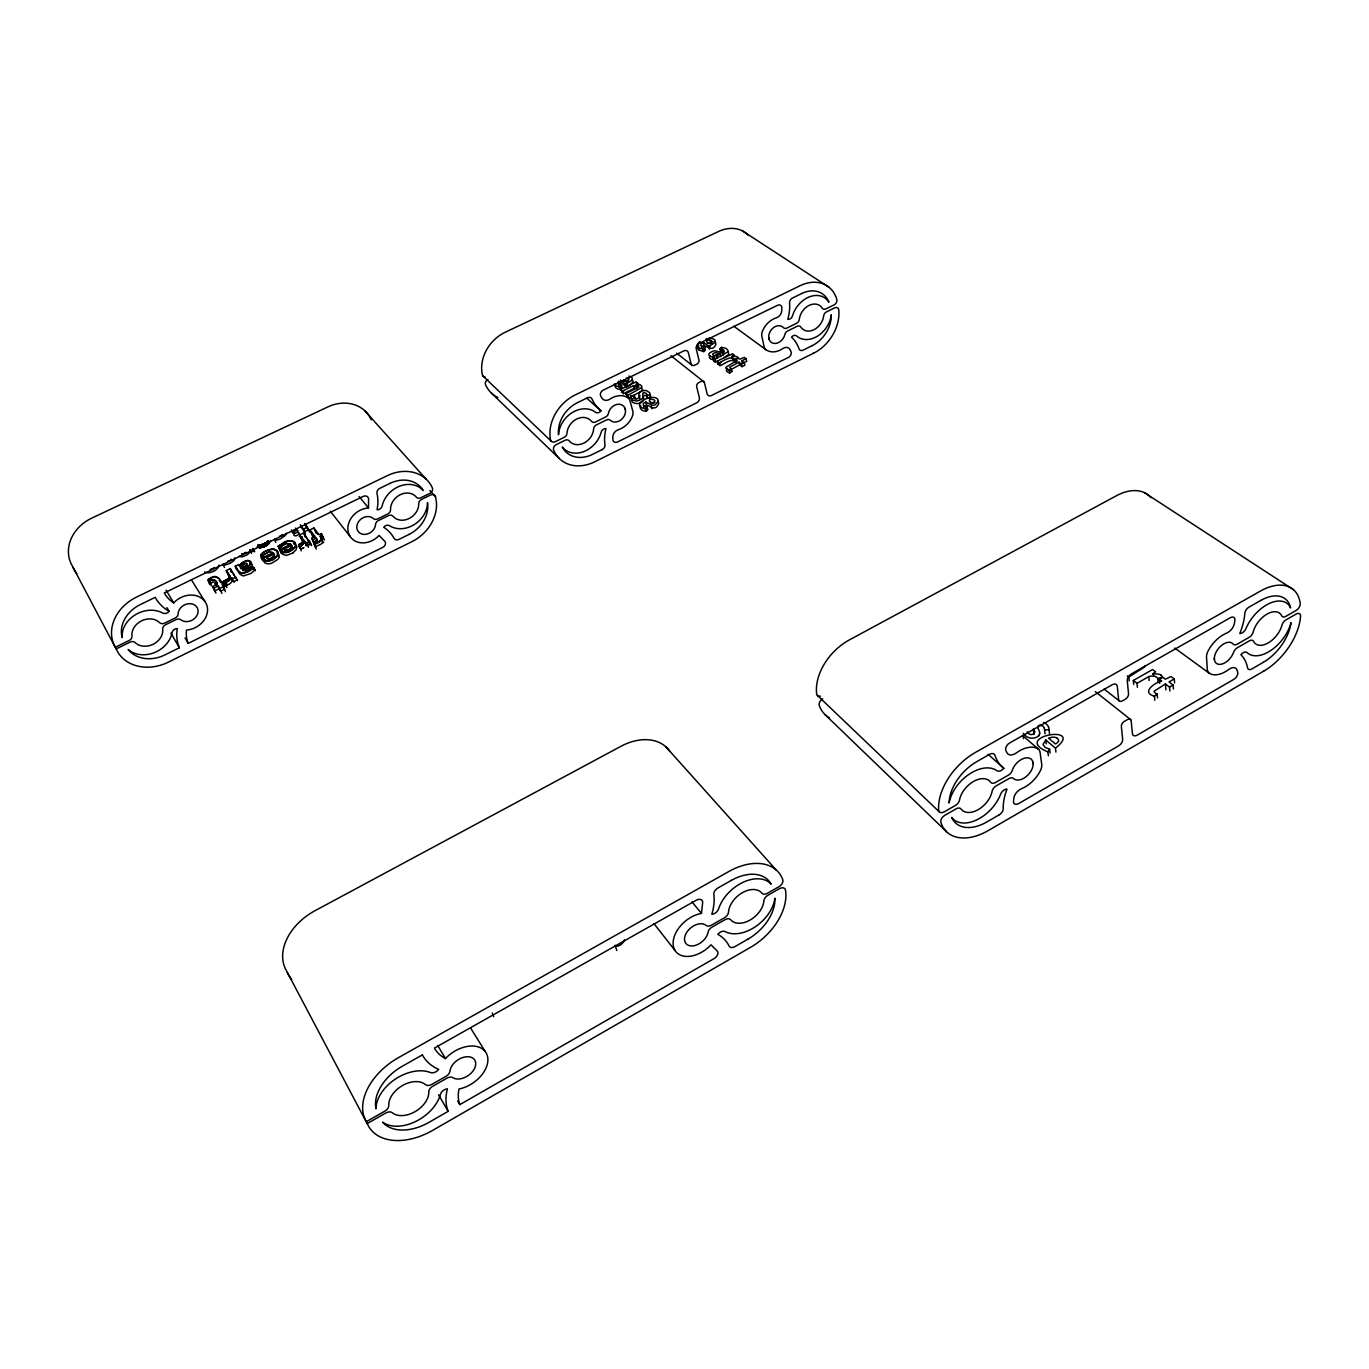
<?xml version="1.0" encoding="UTF-8"?>
<svg xmlns="http://www.w3.org/2000/svg" width="1369" height="1369" viewBox="0 0 1369 1369"><rect width="100%" height="100%" fill="white"/><g stroke="black" fill="none" stroke-linecap="round" stroke-linejoin="round"><path stroke-width="1.5" d="M1033.698 734.451L1034.742 731.782M317.3 539.968L316.256 538.205L312.936 539.831L311.773 538.274L315.092 536.648L309.976 529.871L313.912 527.955L319.045 534.714L321.321 533.602L324.436 540.002M218.903 564.952L218.903 565.089A8.881 4.689 -23.1 0 1 213.427 571.455M368.518 508.002L368.569 498.692A4.381 3.662 -38.1 0 0 363.161 496.417L164.28 592.948A39.393 32.873 -28.7 0 0 173.709 602.925A20.244 16.668 -28 0 1 206.223 603.678A20.244 16.668 -28 0 1 186.509 630.065A36.381 29.69 -29.4 0 0 188.237 643.379L382.772 547.378A4.295 3.525 -37.7 0 0 385.014 541.576L379.059 535.399A19.491 16.137 -37.5 0 1 348.804 533.91A19.491 16.137 -37.5 0 1 368.535 508.002L359.089 496.502M311.704 545.683L303.661 532.935L299.708 534.868L303.49 539.968L302.583 542.244A6.143 3.286 -21.7 0 1 302.173 542.689A4.655 2.498 -21.7 0 1 301.71 543.065L298.887 544.383L301.283 550.817M270.6 540.413C269.471 544.999 262.146 549.106 257.098 546.95M303.49 539.968C303.524 544.451 295.037 543.544 300.701 548.764M237.504 580.61L230.283 568.631L226.244 570.599L229.735 575.904L228.726 578.266A6.246 3.337 -23.1 0 1 228.281 578.711A4.74 2.533 -23.1 0 1 227.819 579.104L224.927 580.439L226.86 585.846M229.735 575.904C229.975 580.114 221.932 579.446 226.398 583.707M634.891 398.961L634.343 395.436L631.058 395.812L630.955 397.814A10.182 5.373 -15.2 0 0 632.033 399.594A11.26 5.938 -15.2 0 0 632.889 400.176L636.448 400.946A5.065 2.67 -15.3 0 0 639.152 400.415L642.129 398.584A4.791 2.533 -15.3 0 0 642.626 397.746A7.564 4.004 -15.3 0 0 642.763 396.907L642.917 393.091A2.002 1.061 -15.1 0 1 643.498 392.8A1.78 0.941 -15.1 0 1 644.269 392.629L646.322 393.382A5.117 2.704 -15.2 0 1 646.681 394.135L647.332 398.071L650.48 397.746A8.522 4.535 -15.1 0 1 651.661 397.421A8.59 4.569 -15.1 0 1 652.859 397.404A8.334 4.432 -15.1 0 1 654.964 397.66L655.58 397.831A7.632 4.056 -15.1 0 1 656.812 398.447A9.463 5.031 -15.1 0 1 657.565 399.166L657.907 399.748A6.554 3.474 -15 0 1 657.582 401.853C653.355 410.324 647.588 399.799 643.635 403.205A4.826 2.567 -15.1 0 0 643.19 404.848L643.601 405.566A7.41 3.936 -15.1 0 0 644.457 406.217L646.989 406.918L647.708 409.605L646.065 411.333L643.481 410.786A10.045 5.356 -15.1 0 1 641.873 410.015L641.034 409.297A8.693 4.637 -15.1 0 1 640.76 405.823M701.458 913.414L702.691 902.154A5.972 3.97 -40.5 0 0 696.273 900.203L434.452 1048.089A54.212 36.381 -34.9 0 0 445.49 1058.562A27.791 18.345 -34.3 0 1 486.748 1054.062A27.791 18.345 -34.3 0 1 459.009 1089.005A49.712 32.343 -35.1 0 0 459.847 1104.629L714.036 958.608A5.835 3.799 -40.2 0 0 717.544 951.318L710.99 944.815A26.507 17.455 -40.2 0 1 673.719 947.57A26.507 17.455 -40.2 0 1 701.458 913.414L692.012 901.914M255.353 570.668L253.932 567.399C250.236 565.431 247.686 572.174 243.596 570.343A5.065 2.721 -22.7 0 1 243.254 570.103A5.408 2.892 -22.6 0 1 242.98 569.795C250.715 568.837 253.967 556.807 244.127 561.615A7.598 4.073 -22.6 0 0 243.374 562.009L239.592 565.363L240.927 568.665M624.504 939.836C623.768 943.429 617.248 948.135 615.075 945.329M647.332 398.071L647.332 398.003A10.131 5.373 -15.3 0 0 647.417 397.113L647.4 396.822A5.117 2.704 -15.2 0 0 647.024 396.069L644.97 395.316A1.78 0.941 -15.1 0 0 644.217 395.487A2.002 1.061 -15.1 0 0 643.618 395.761L643.481 399.594A7.564 4.004 -15.3 0 1 643.344 400.433A4.791 2.533 -15.3 0 1 642.831 401.288L642.266 401.853M642.626 389.789L641.428 387.718L627.738 395.384L625.787 393.724L637.56 387.564A2.002 1.061 -15.3 0 0 637.766 387.085L633.522 385.682L622.604 391.004L620.687 389.361L636.26 381.763L638.587 385.767M640.333 406.593A8.71 4.637 -15.1 0 1 641.017 401.853A9.515 5.065 -15.1 0 1 642.283 400.843L643.875 399.851A14.118 7.53 -15.1 0 1 645.278 399.132L648.119 398.071A10.439 5.562 -15.1 0 1 649.95 397.643L650.566 396.069A7.684 4.073 -15.2 0 0 650.241 395.23L649.539 394.46M650.48 397.746L649.847 393.382A7.684 4.073 -15.2 0 0 649.539 392.544L646.305 390.61A5.613 2.96 -15.2 0 0 644.748 390.524L644.217 390.559A4.723 2.498 -15.2 0 0 642.643 390.867L642.112 391.038A5.784 3.063 -15.1 0 0 640.606 391.722L628.457 398.054L625.787 393.724M305.099 541.628C292.487 557.269 308.744 532.575 308.419 547.292M634.343 395.436L634.395 397.677L636.02 398.824M279.036 557.32L279.122 555.044L277.188 552.7M286.275 533.26L286.292 533.208A8.83 4.689 -21.9 0 1 286.035 533.91A8.693 4.603 -21.9 0 1 285.026 535.45L284.838 535.673M230.694 579.515L231.378 577.564L234.15 582.253M642.609 389.857L639.648 392.527A5.459 2.875 -15.1 0 0 638.861 393.587L639.049 397.438L637.714 398.653A1.934 1.027 -15.3 0 1 636.072 398.824M275.511 538.77L275.135 540.207A8.71 4.62 -21.9 0 0 277.428 539.882A7.204 3.816 -21.9 0 0 280.08 538.958A10.25 5.425 -21.9 0 0 281.312 538.342L284.786 535.724M305.595 545.666L306.314 544.178L307.7 545.529L310.985 543.938L304.739 535.553M1048.397 755.791L1047.867 751.872L1049.595 749.151L1045.231 747.474L1043.007 744.462L1045.745 739.962L1055.431 748.159L1055.944 752.094M641.548 387.803L641.873 386.246L640.196 384.775A5.801 3.046 -15.3 0 0 638.947 384.449A14.272 7.512 -15.3 0 0 636.756 384.295L637.868 383.098M1027.28 731.731C1030.481 737.891 1037.48 732.809 1033.201 729.095M252.666 548.61L254.429 551.159L249.534 552.374A14.837 7.838 -22.6 0 1 248.114 553.966A6.058 3.217 -22.5 0 1 246.882 554.958L242.21 556.909L239.045 556.327M1023.242 733.271A13.844 9.361 -5.7 0 0 1025.073 735.478L1027.28 736.967A10.986 7.444 -5.8 0 0 1028.838 737.617L1030.412 738.028A7.153 4.843 -5.8 0 0 1036.727 737.121A8.539 5.784 -5.8 0 0 1037.685 736.539L1039.02 735.273A6.623 4.501 -5.8 0 0 1039.687 733.459M1034.057 733.75L1033.458 729.728M698.874 345.844L698.686 346.066A8.009 4.124 -14 0 0 698.087 347.247L698.019 347.469A8.317 4.278 -14 0 0 698.104 348.77M242.296 568.751L243.323 567.605A4.244 2.276 -22.7 0 1 244.572 566.68C252.05 561.666 240.362 567.998 243.083 570.702M713.403 356.607L715.337 355.529A2.43 1.266 -13.9 0 1 716.346 355.392L717.869 355.581M723.636 352.517A6.913 3.594 -13.8 0 0 723.174 352.346L722.678 352.192A15.898 8.282 -13.9 0 0 721.001 351.884L719.786 349.129L721.429 347.384L724.475 347.931A11.003 5.716 -13.8 0 1 726.494 348.77L728.154 350.789A5.031 2.601 -13.7 0 1 727.863 351.85L714.652 359.345L712.958 358.045L714.481 357.104L715.114 359.79L713.591 360.731L712.958 358.045M720.419 351.799L722.832 350.156M640.316 406.593L641.137 407.312A10.045 5.356 -15.1 0 0 642.763 408.082L645.347 408.629L646.989 406.918M698.395 342.917A8.454 4.347 -14 0 0 698.139 347.093L698.96 347.76A9.771 5.014 -14 0 0 700.586 348.445L703.136 348.924L704.693 347.298L705.326 349.985L703.786 351.593L699.165 350.122M283.263 553.35L281.021 552.768L278.266 546.248L284.307 542.107A10.131 5.425 -21.9 0 1 285.18 541.748A9.6 5.134 -21.9 0 1 286.053 541.457A9.292 4.98 -21.9 0 1 286.925 541.2A9.138 4.894 -21.9 0 1 287.781 541.012L292.367 541.063L295.002 542.826A13.707 7.358 -22 0 1 295.328 543.356A11.962 6.417 -21.9 0 1 295.55 543.887A10.627 5.698 -21.9 0 1 295.67 544.434A9.72 5.219 -21.9 0 1 295.704 545.016L295.636 545.581A10.062 5.39 -21.9 0 1 295.482 546.145A9.121 4.894 -21.9 0 1 295.259 546.71A8.539 4.586 -21.9 0 1 294.968 547.258L289.526 551.502A8.864 4.757 -21.9 0 1 288.705 551.827A7.684 4.124 -21.9 0 1 287.901 552.101L287.114 552.306A7.136 3.833 -21.9 0 1 286.361 552.46L282.288 552.049L279.96 549.602L290.758 544.229L291.443 545.855M615.674 384.039A8.522 4.449 -15.5 0 0 615.776 387.615L616.529 388.317A9.823 5.134 -15.4 0 0 618.086 389.053L620.585 389.583L622.228 387.906L621.492 385.254L619.045 384.586A7.256 3.782 -15.4 0 1 618.24 383.97L617.83 383.269A4.723 2.464 -15.5 0 1 618.309 381.694L618.839 381.13M614.424 383.953A8.522 4.432 -15.5 0 0 615.04 384.963L615.81 385.664A9.84 5.134 -15.4 0 0 617.368 386.4L619.866 386.914L621.492 385.254M281.312 552.768L279.926 549.499L284.307 552.546A6.52 3.508 -21.9 0 0 285.642 552.546A6.879 3.696 -21.9 0 0 287.901 552.101L290.399 551.108A7.872 4.227 -21.9 0 0 291.819 550.304L293.086 549.363A8.642 4.637 -21.9 0 0 294.164 548.336L295.636 545.581L295.002 542.826A14.46 7.752 -22 0 0 294.592 542.346A12.321 6.605 -21.9 0 0 294.113 541.919A10.73 5.75 -21.9 0 0 293.582 541.576A9.6 5.151 -21.9 0 0 293 541.285A10.165 5.459 -21.9 0 0 292.367 541.063A9.224 4.946 -21.9 0 0 291.683 540.909A8.608 4.62 -21.9 0 0 290.964 540.806A8.3 4.449 -21.9 0 0 290.211 540.772A8.762 4.689 -21.9 0 0 287.781 541.012L278.266 546.248L279.362 548.849L280.936 547.412M264.149 557.902L266.561 555.985A7.701 4.141 -22.2 0 1 268.119 555.181L270.087 554.531A5.014 2.687 -22.2 0 1 271.901 554.394M727.623 368.432L726.494 370.006A4.963 2.601 -13.6 0 0 726.597 370.931L727.059 371.547A10.319 5.425 -13.5 0 0 727.966 372.214L728.274 372.385A12.971 6.811 -13.5 0 0 729.694 372.933L732.141 371.375L729.814 367.474A1.985 1.044 -13.6 0 1 729.951 367.046L739.038 362.186L741.365 363.932L741.981 366.635L744.839 365.232L744.223 362.511L741.895 360.766L746.122 358.695L746.721 361.399L741.365 363.932M1154.803 700.329L1154.461 696.359L1157.164 693.929A6.4 4.175 -2.9 0 1 1155.06 692.902L1154.204 691.807A2.721 1.78 -2.9 0 1 1154.221 691.123L1165.43 683.97L1169.537 687.067L1169.862 691.037M269.06 543.407L267.948 540.806L268.82 543.664L267.708 541.063L268.564 543.921L267.177 541.576L267.383 544.913L265.945 542.535L266.733 545.358M263.464 555.9L261.855 557.388L263.515 557.833M243.22 565.465L242.638 565.945A13.93 7.495 -22.6 0 0 241.628 566.937M225.337 591.733C224.225 586.377 219.331 572.499 211.151 577.65C203.057 582.835 217.534 575.476 217.106 584.426L212.674 586.582L214.899 591.476M292.641 553.093L296.063 549.876L296.714 546.83M303.867 547.532L303.781 547.617A4.672 2.516 -21.7 0 1 302.96 548.13M212.931 568.392A7.889 4.158 -23.1 0 0 213.632 567.981L214.454 567.399M208.824 582.39L210.09 581.5M746.122 358.695L744.325 357.36L739.859 359.243L738.302 358.25L735.598 359.585L736.898 360.56L725.861 367.286A4.963 2.601 -13.6 0 0 725.964 368.227L726.426 368.826A10.336 5.425 -13.5 0 0 727.35 369.51L729.198 370.263L731.508 368.655M700.175 341.497L699.816 341.737A9.241 4.757 -14 0 0 698.926 342.455M1152.476 673.976L1155.624 671.854L1152.544 669.544L1133.327 680.479L1133.703 684.432M208.704 579.036L214.779 576.554L218.51 578.231M629.654 385.51L633.043 381.951A6.605 3.457 -15.4 0 0 632.957 380.958L632.649 380.394A9.241 4.826 -15.4 0 0 631.93 379.709M657.719 401.305L658.711 402.862A6.434 3.44 -15 0 1 658.284 404.557C654.074 413.044 648.29 402.486 644.354 405.891A4.826 2.567 -15.1 0 0 643.858 407.295M263.567 543.835L265.449 542.86L266.561 545.461L265.449 542.86M713.916 341.651A7.393 3.799 -14 0 1 714.618 342.01A9.172 4.723 -14 0 1 715.371 342.661L715.645 343.02A6.349 3.268 -14 0 1 715.508 345.159C711.555 353.099 705.737 343.397 701.921 346.545A4.689 2.413 -14 0 0 701.578 347.11M709.45 349.146L708.817 346.46L703.307 342.267L701.253 343.91A4.689 2.413 -14 0 0 700.877 345.433L701.322 346.1A7.204 3.696 -14 0 0 702.177 346.699L704.693 347.298M245.359 571.694L252.392 565.38A5.425 2.909 -22.6 0 0 252.118 564.336L252.084 564.268A6.315 3.388 -22.7 0 0 251.331 563.566L251.023 563.412M292.915 552.939L287.473 555.078A6.588 3.542 -21.9 0 1 285.402 555.181L282.681 554.257M637.988 386.109L637.475 386.965A14.255 7.53 -15.3 0 1 638.947 387.051M448.159 1111.337L428.959 1122.358A42.542 27.945 -33.2 0 1 382.584 1122.135A35.765 23.513 -33 0 0 415.457 1121.587A35.765 23.513 -33 0 0 440.424 1094.327A6.195 4.056 -33.8 0 1 447.441 1088.783A63.06 41.036 -35.1 0 0 448.159 1111.337L438.576 1094.806M1159.68 683.336L1159.338 679.366L1162.726 677.45L1165.395 679.195L1171.111 676.543L1174.277 678.904L1169.006 681.916L1173.113 685.013L1173.438 688.983M1169.537 687.067L1173.113 685.013M1137.382 687.255L1137.023 683.302L1148.796 676.594A9.515 6.212 -3.2 0 1 1153.656 676.098M367.217 1123.573L385.733 1113.031A6.297 4.124 -32.4 0 1 392.304 1112.723A21.955 14.443 -33 0 0 415.012 1111.696A21.955 14.443 -33 0 0 428.805 1091.914A6.229 4.09 -33.6 0 1 432.741 1086.25L446.876 1078.19A6.212 4.073 -33.9 0 1 452.899 1077.677A14.255 9.395 -34.3 0 0 473.383 1070.455A14.255 9.395 -34.3 0 0 467.223 1056.714A14.255 9.395 -34.3 0 0 449.956 1071.123A6.229 4.124 -33.9 0 1 446.037 1076.308L431.868 1084.368A6.246 4.124 -33.5 0 1 425.417 1084.607A21.955 14.443 -33 0 0 402.572 1085.48A21.955 14.443 -33 0 0 388.762 1105.467A6.315 4.158 -32.4 0 1 384.826 1111.149L366.293 1121.724L365.437 1120.03A56.437 37.185 -33.1 0 1 398.533 1057.604L728.89 871.488A52.826 34.721 -41.3 0 1 782.777 879.685A5.835 3.833 -42.2 0 1 778.978 886.684L767.376 893.29A5.852 3.833 -42 0 1 761.866 893.153A20.501 13.45 -41.4 0 0 742.392 892.674A20.501 13.45 -41.4 0 0 728.496 912.148A5.887 3.885 -40.9 0 1 724.526 917.709L711.418 925.17A5.904 3.885 -40.6 0 1 706.045 925.376A13.587 8.95 -40.2 0 0 687.187 931.69A13.587 8.95 -40.2 0 0 691.482 945.945A13.587 8.95 -40.2 0 0 708.098 932.169A5.87 3.85 -40.5 0 1 712 927.121L725.091 919.66A5.87 3.85 -40.8 0 1 730.687 919.746A20.501 13.45 -41.4 0 0 750.075 920.071A20.501 13.45 -41.4 0 0 763.936 900.785A5.818 3.799 -41.9 0 1 767.906 895.258L779.491 888.652A5.818 3.799 -42.2 0 1 785.481 890.055A52.706 34.55 -41.2 0 1 750.417 947.416L432.707 1130.349A56.3 36.997 -33.2 0 1 368.056 1125.25L285.573 969.081A51.509 36.621 -31.6 0 1 315.007 910.71L620.876 746.327A48.428 34.447 -40.9 0 1 669.663 751.136M1129.203 680.958L1128.826 677.022L1144.364 667.131A8.214 5.305 -3.7 0 0 1144.912 665.984M735.906 359.02A6.246 3.268 -13.6 0 0 735.136 358.986L733.852 359.054A8.916 4.672 -13.6 0 0 732.535 359.26L731.748 356.522L734.332 355.067L732.586 353.767L715.285 362.049L713.591 360.731M244.572 553.059L245.735 552.357L244.367 553.162M323.717 542.381L322.896 542.826L320.226 536.272L322.434 535.074M226.895 587.66L224.687 582.766L222.052 584.169L223.13 586.822L219.707 588.499L218.15 586.069L213.718 588.242L212.674 586.582M302.789 548.216L300.598 549.072L299.999 547.07M641.428 402.4L639.871 403.102A5.048 2.687 -15.3 0 1 637.167 403.633L633.607 402.862A11.243 5.955 -15.2 0 1 632.769 402.264A10.165 5.39 -15.2 0 1 631.691 400.501A13.433 7.102 -15.1 0 1 631.605 399.474L631.058 395.812M628.936 385.904L627.173 386.76M724.389 357.583L728.479 354.554A5.014 2.601 -13.7 0 0 728.77 353.493L727.675 351.833M623.956 379.897L626.369 381.934L628.987 378.973A4.826 2.516 -15.4 0 0 628.457 378.46L628.234 378.34A3.816 1.985 -15.4 0 0 627.413 378.084L626.369 378.015M317.54 542.911C321.715 540.43 323.255 536.836 318.583 542.364A9.189 4.946 -21.4 0 1 317.899 542.723L314.185 544.143L313.843 542.295L317.214 540.447L313.843 542.295L315.863 547.224M179.39 647.759L164.862 654.93A30.939 25.344 -26.3 0 1 128.156 649.471A25.994 21.288 -26 0 0 154.115 652.722A25.994 21.288 -26 0 0 172.1 632.478A4.518 3.696 -27.3 0 1 177.303 628.576A46.152 37.665 -29.4 0 0 179.39 647.759L170.92 633.145M735.307 361.878C731.08 357.446 723.602 364.941 719.923 365.609L717.835 364L717.202 361.313L719.29 362.905C721.617 361.621 735.016 352.757 735.307 361.878L737.07 361.245M717.835 364L721.36 362.289M741.981 366.635L739.654 364.89L730.567 369.767A1.985 1.044 -13.6 0 0 730.447 370.178L732.141 371.375M620.687 389.361L623.34 393.673L634.223 388.351L637.167 388.556M626.506 396.394L628.388 395.47M116.143 648.957L130.055 642.129A4.569 3.731 -25.3 0 1 135.206 642.626A15.966 13.074 -26 0 0 153.106 644.303A15.966 13.074 -26 0 0 162.706 629.141A4.535 3.713 -26.9 0 1 165.461 624.812L176.139 619.575A4.518 3.713 -27.4 0 1 180.879 619.832A10.387 8.539 -28 0 0 196.674 615.999A10.387 8.539 -28 0 0 190.856 603.729A10.387 8.539 -28 0 0 178.107 613.962A4.535 3.731 -27.3 0 1 175.335 617.898L164.639 623.135A4.552 3.748 -26.7 0 1 159.557 622.621A15.966 13.074 -26 0 0 141.589 620.824A15.966 13.074 -26 0 0 131.972 636.106A4.586 3.765 -25.1 0 1 129.216 640.47L115.304 647.28L114.534 645.774A41.019 33.66 -26.2 0 1 136.626 597.038L387.307 475.659A38.88 32.189 -39.4 0 1 432.347 487.843A4.295 3.559 -41 0 1 429.849 493.353L420.865 497.751A4.312 3.559 -40.6 0 1 416.313 497.084A15.093 12.475 -39.6 0 0 400.261 494.705A15.093 12.475 -39.6 0 0 390.559 509.679A4.329 3.594 -38.8 0 1 387.786 513.94L377.69 518.885A4.347 3.594 -38.2 0 1 373.309 518.509A9.994 8.265 -37.5 0 0 358.421 521.897A9.994 8.265 -37.5 0 0 363.179 534.338A9.994 8.265 -37.5 0 0 375.568 524.43A4.329 3.577 -38.1 0 1 378.34 520.579L388.42 515.634A4.312 3.559 -38.7 0 1 393.023 516.284A15.093 12.475 -39.6 0 0 409.023 518.56A15.093 12.475 -39.6 0 0 418.726 503.706A4.295 3.542 -40.4 0 1 421.481 499.463L430.448 495.065A4.295 3.525 -40.9 0 1 435.53 496.844L436.454 502.303A38.811 32.069 -39.3 0 1 411.778 541.73L168.387 662.134A40.95 33.541 -26.3 0 1 116.913 650.446L71.41 564.25A38.418 32.531 -23.7 0 1 91.757 518.132L327.944 406.867A36.45 31.265 -38.6 0 1 371.016 419.29A4.039 3.457 -40.6 0 1 371.221 419.838M720.145 354.058L715.713 352.706A2.498 1.301 -13.9 0 0 713.797 353.168L712.65 354.177A2.447 1.266 -13.9 0 0 712.667 354.537L713.386 355.29A4.004 2.071 -13.9 0 0 714.515 355.632L720.145 354.058L720.779 356.744M227.99 572.909L230.916 578.522L225.389 582.595L229.068 580.798L231.241 577.632L232.696 580.901M230.437 571.729L231.635 571.523M237.213 568.426L236.392 568.819L240.14 574.398L243.271 575.99L250.715 573.525L255.062 570.017L253.265 569.521M302.241 536.768L300.786 537.487L303.867 541.645M263.755 561.324C255.438 554.103 266.955 549.551 272.722 549.277A8.334 4.466 -22.2 0 1 273.475 549.311L274.194 549.414A9.258 4.963 -22.2 0 1 274.861 549.585A10.233 5.493 -22.2 0 1 275.494 549.808A9.634 5.168 -22.2 0 1 276.076 550.081A10.764 5.767 -22.2 0 1 276.606 550.441A12.372 6.623 -22.3 0 1 277.068 550.868A14.46 7.752 -22.3 0 1 277.479 551.365L277.394 555.831L272.345 559.904L266.065 561.068L262.403 558.278L273.218 552.768L273.92 554.394M304.363 540.43L302.395 541.388L299.708 534.868M312.885 536.289L314.357 535.57M282.185 551.553L281.039 552.118L282.117 553.795M221.213 582.424L223.695 581.226L224.687 582.766M269.573 559.408L275.272 556.635M287.131 550.851L292.795 548.079M236.05 577.342L232.371 578.625M306.622 542.911L309.907 541.303M214.351 588.961L214.916 590.843L219.348 588.687L220.888 591.083L224.311 589.44L223.233 586.788L225.868 585.384L224.858 583.827L223.746 584.375M621.406 392.03L623.939 390.798M249.74 549.893L250.835 549.756M252.478 548.952L253.299 548.558L254.702 551.81M292.042 531.771L292.658 532.592L295.054 531.429M300.29 524.806L303.507 529.101L307.443 527.185L309.445 532.079M236.683 569.47L235.246 566.218L238.531 564.61L239.472 565.414L241.492 563.326A6.811 3.645 -22.6 0 1 243.374 562.009L247.806 560.537L250.938 561.649A6.469 3.457 -22.6 0 1 251.126 562.009A5.716 3.046 -22.6 0 1 251.229 562.385A5.185 2.772 -22.6 0 1 251.006 563.634A5.408 2.892 -22.6 0 1 250.749 564.045A6.058 3.234 -22.6 0 1 250.407 564.49L242.98 569.795L246.42 570.325L251.52 566.749L252.478 568.939M210.98 579.874L214.129 579.891M211.339 569.162L212.195 568.768L211.339 569.162A7.82 4.124 -23.1 0 1 210.09 569.641M214.659 583.896L217.055 583.143M316.53 543.373L315.743 543.664M242.826 553.829L241.628 554.205L243.152 553.709M1158.191 682.566L1157.849 678.613L1162.418 676.868M266.031 545.769L264.559 543.356L264.884 546.351L263.772 543.75L264.457 546.539L263.344 543.921L264.251 546.625L262.934 544.092L264.046 546.71C264.166 542.791 258.963 544.314 262.078 547.326L260.572 544.811L261.701 547.412M734.691 359.174L738.199 357.908L737.48 356.984A4.466 2.327 -13.6 0 0 736.573 356.539L735.974 356.402A6.263 3.268 -13.6 0 0 734.503 356.282L731.816 356.573M708.817 346.46L714.875 342.472A6.366 3.268 -14 0 0 715.097 340.539L714.755 339.991A9.189 4.723 -14 0 0 713.985 339.341A7.41 3.799 -14 0 0 712.753 338.776L712.137 338.622A8.265 4.244 -14 0 0 708.492 338.485M620.448 380L625.65 384.398L631.896 380.325A6.4 3.337 -15.4 0 0 632.238 378.306L631.93 377.724A9.258 4.826 -15.4 0 0 631.229 377.04A7.461 3.885 -15.4 0 0 630.031 376.458L629.432 376.287A8.146 4.244 -15.4 0 0 628.782 376.167M245.872 563.207L246.762 563.378A3.594 1.917 -22.7 0 1 247.122 563.72L244.195 563.686A4.637 2.481 -22.7 0 0 242.963 564.353L240.824 566.578L241.783 568.751M1055.431 748.159C1086.627 723.739 1010.185 736.265 1047.867 751.872M623.973 381.335L628.131 380.736A3.816 1.985 -15.4 0 1 628.953 380.993M244.965 563.395L240.824 566.578L242.125 568.511L247.019 565.825A1.745 0.941 -22.7 0 1 247.601 565.859L248.046 566.082M226.587 582.903L226.57 585.196L228.657 584.409A4.74 2.55 -23.1 0 0 229.958 583.639L230.522 583.16A6.64 3.559 -23.1 0 0 231.515 582.082L232.045 581.192A9.446 5.065 -23.1 0 0 232.388 580.302L233.859 581.585L237.213 579.96L235.759 577.769M707.174 343.465L710.853 343.037A3.782 1.951 -14 0 1 711.692 343.26L711.914 343.379A4.791 2.464 -14 0 1 712.479 343.876L712.599 344.064M315.452 544.794L312.936 539.831M650.361 402.469L655.049 402.88M615.537 946.766L616.82 950.497M288.26 545.906L281.603 549.431L279.362 548.849M632.906 398.362L635.062 398.122M646.613 395.384L649.779 395.059M223.421 565.123L223.763 565.089A13.81 7.307 -22.8 0 0 226.381 564.627A9.258 4.894 -22.8 0 0 230.471 563.035M1044.188 727.88A13.998 9.48 -5.9 0 1 1044.547 729.934L1049.013 729.694L1049.527 733.613M258.69 547.497L257.868 544.93L259.306 547.566M714.43 357.052L713.711 357.035A13.074 6.759 -13.8 0 1 711.692 356.813A6.503 3.371 -13.9 0 1 709.844 356.128L708.885 355.016A4.928 2.55 -13.9 0 1 709.912 352.774L712.753 351.268A4.791 2.481 -13.9 0 1 715.268 350.806L722.387 352.945L723.02 355.649M715.114 359.79L714.344 359.722A13.074 6.777 -13.8 0 1 712.325 359.499A6.503 3.371 -13.9 0 1 710.477 358.815L709.536 357.703A4.928 2.55 -13.9 0 1 709.775 356.316A4.689 2.43 -13.9 0 1 710.22 355.769M273.475 549.311L272.722 549.277A8.813 4.723 -22.2 0 0 270.292 549.517A9.189 4.928 -22.2 0 0 269.436 549.705A9.326 4.997 -22.2 0 0 268.564 549.962A9.617 5.151 -22.2 0 0 267.691 550.252A10.182 5.459 -22.2 0 0 266.801 550.612L264.371 551.861A10.387 5.562 -22.2 0 0 262.985 552.802L260.726 554.77L262.951 555.369L264.354 558.62M703.598 351.576L703.136 348.924M705.326 349.985L703.546 349.643M622.228 387.906L620.482 387.547M647.708 409.605L645.894 409.228M274.194 549.414L277.479 551.365A13.758 7.375 -22.3 0 1 277.804 551.895A12.013 6.434 -22.3 0 1 278.01 552.426A10.695 5.733 -22.2 0 1 278.129 552.99A9.754 5.236 -22.2 0 1 278.147 553.555L278.078 554.137A10.096 5.425 -22.2 0 1 277.924 554.702A9.155 4.911 -22.2 0 1 277.702 555.266A8.59 4.603 -22.2 0 1 277.394 555.831L274.211 558.894A7.906 4.244 -22.2 0 1 272.773 559.699L271.918 560.092A8.899 4.774 -22.2 0 1 271.079 560.434A7.718 4.141 -22.2 0 1 270.275 560.708A6.896 3.696 -22.2 0 1 268.033 561.136A6.537 3.508 -22.2 0 1 266.681 561.153L262.352 558.056M278.266 546.248L280.491 546.83L281.877 550.098M293.445 543.681L294.677 544.195M1043.691 722.49L1045.728 723.653A12.099 8.18 -5.7 0 1 1048.534 726.922M742.528 230.933L829.066 287.285M1144.587 492.737L1293.517 589.714M208.892 582.424L210.86 583.28A5.51 2.96 -23.3 0 1 211.493 582.852A4.672 2.498 -23.3 0 1 212.332 582.407M733.767 326.216L766.349 350.002A18.704 14.357 -54.6 0 0 782.811 348.547A6.605 5.048 -54.1 0 1 789.879 349.352L791.042 351.662A4.124 3.149 -54.1 0 1 788.51 357.377L711.452 395.521A4.158 3.234 -51.8 0 1 707.123 393.861L704.47 382.909A3.337 2.601 -51.9 0 0 700.979 381.54L698.84 382.584A3.337 2.618 -51.9 0 0 696.684 386.743L699.371 397.695A4.158 3.251 -51.3 0 1 696.667 402.828L617.573 441.982A4.193 3.337 -48.4 0 1 612.901 439.723L612.833 436.814A6.708 5.322 -48.6 0 1 618.309 429.712A18.961 15.145 -49.3 0 0 632.495 415.902A8.436 6.708 -49.5 0 0 632.803 411.128L630.031 400.912A8.454 6.759 -49.8 0 0 627.481 397.472A18.961 15.145 -49.3 0 0 609.889 399.149A6.811 5.493 -49.8 0 1 602.155 398.413L600.734 396.103A4.261 3.44 -49.7 0 1 603.181 390.148L683.867 350.875A4.244 3.354 -52.7 0 1 688.333 352.654L691.088 363.88A3.371 2.652 -52.6 0 0 694.631 365.266L696.77 364.222A3.371 2.652 -52.6 0 0 698.943 360.03L696.222 348.804A4.227 3.337 -53.2 0 1 698.96 343.533L777.541 305.287A4.21 3.234 -55.5 0 1 781.853 307.82L781.767 310.78A6.725 5.185 -55.4 0 1 776.291 317.848A18.704 14.357 -54.6 0 0 762.345 331.469A8.368 6.434 -54.6 0 0 761.866 336.295L764.09 346.562A8.334 6.383 -54.3 0 0 766.349 350.002M1174.79 648.067L1209.323 673.274A25.053 14.871 -50.9 0 0 1228.746 669.475A8.83 5.185 -50.6 0 1 1236.806 669.561L1237.73 672.196A5.51 3.234 -50.6 0 1 1233.777 679.4L1137.245 735.119A5.562 3.354 -49 0 1 1132.437 733.698L1131.17 720.847A4.483 2.721 -49.1 0 0 1127.286 719.666L1124.616 721.206A4.483 2.721 -49 0 0 1121.365 726.494L1122.666 739.311A5.579 3.371 -48.7 0 1 1118.644 745.865L1018.673 803.569A5.63 3.491 -46.8 0 1 1013.471 801.515L1013.847 798.024A9.018 5.579 -46.9 0 1 1021.496 788.732A25.549 15.949 -47.3 0 0 1040.594 770.165A11.346 7.05 -47.4 0 0 1041.723 764.364L1040.081 752.402A11.414 7.119 -47.6 0 0 1037.599 748.586A25.549 15.949 -47.3 0 0 1016.311 752.95A9.224 5.818 -47.6 0 1 1007.173 753.104L1005.839 750.503A5.767 3.645 -47.5 0 1 1009.706 742.956L1112.295 684.722A5.698 3.525 -49.5 0 1 1117.275 686.314L1118.627 699.576A4.535 2.772 -49.4 0 0 1122.563 700.808L1125.267 699.268A4.535 2.772 -49.5 0 0 1128.552 693.912L1127.252 680.633A5.698 3.491 -49.8 0 1 1131.376 673.89L1230.337 617.71A5.647 3.371 -51.4 0 1 1234.924 620.277L1234.29 623.888A9.035 5.39 -51.4 0 1 1226.641 633.128A25.053 14.871 -50.9 0 0 1207.92 651.353A11.209 6.674 -50.9 0 0 1206.517 657.257L1207.304 669.407A11.14 6.623 -50.7 0 0 1209.323 673.274M1159.338 679.366L1161.631 681.095C1156.514 681.865 1141.164 691.482 1152.989 695.743A18.55 12.099 -2.8 0 0 1154.443 696.359M708.697 345.741L710.032 346.751M1127.337 675.875L1128.826 677.022M1133.327 680.479L1137.023 683.302M676.68 353.202L691.807 365.078M1104.218 689.12L1119.277 700.945M670.93 355.735L703.854 381.797M1095.32 691.636L1130.64 719.598M264.765 562.573L265.21 562.916A9.001 4.843 -22.2 0 0 266.613 563.549L267.811 563.771A6.605 3.559 -22.2 0 0 269.864 563.669A6.999 3.765 -22.2 0 0 271.404 563.326L277.685 559.545A8.864 4.757 -22.2 0 0 279.036 557.32M238.771 564.815L239.01 565.705M637.372 384.757L638.382 385.596M1048.671 738.25L1055.448 743.949A8.231 5.596 -5.2 0 0 1058.545 741.211M1022.455 735.478L1038.523 749.254M699.148 350.105L698.122 348.787M586.805 398.225L600.991 410.803A4.244 3.422 -49 0 1 595.481 412.223A24.18 19.457 -47.8 0 0 572.31 412.531A24.18 19.457 -47.8 0 0 558.552 434.709A28.852 23.222 -48.1 0 1 577.53 402.64L587.489 397.797A4.278 3.457 -49.1 0 1 592.041 399.081A46.409 37.237 -51 0 0 600.991 410.803M988.007 754.251L1003.819 768.266A5.75 3.628 -47.1 0 1 996.974 770.747A32.634 20.569 -46.4 0 0 969.098 774.272A32.634 20.569 -46.4 0 0 949.128 803.021A38.965 24.556 -46.5 0 1 976.936 761.558L989.684 754.319A5.784 3.662 -47.1 0 1 994.938 755.294A62.717 39.41 -48.3 0 0 1003.819 768.266M295.208 544.537L296.731 546.95M298.784 532.849L298.818 532.883A2.789 1.489 -21.6 0 0 297.775 532.524M483.12 376.167L551.279 441.263M817.396 695.435L939.374 811.937M219.143 580.182L220.751 582.509M491.18 392.869L559.373 458.581M825.028 714.601L946.492 831.668M264.679 562.505L263.498 560.708M231.703 577.923L232.85 580.832M364.958 410.888L426.118 479.167M665.882 746.824L776.309 870.102M429.934 490.53L435.53 496.844M330.357 511.287L350.105 536.46M654.006 923.699L675.037 950.514M322.382 536.237L323.512 537.709L321.287 538.89L321.955 539.762A10.285 5.544 -21.5 0 1 322.571 541.131A6.229 3.371 -21.4 0 1 322.588 541.491A5.322 2.875 -21.4 0 1 322.074 542.945L321.818 543.271A5.544 2.995 -21.4 0 1 320.791 544.246L315.264 546.779L314.921 544.93M320.226 536.272L321.493 538.496L320.945 537.213M315.691 531.497L317.882 534.389M304.705 523.557L307.443 527.185M311.037 532.49L314.938 537.658M318.019 541.748L317.334 540.841L314.014 542.449L312.851 540.892M304.722 524.772L308.521 529.803L304.585 531.72L300.769 526.62M238.668 571.352L242.125 573.371L247.635 571.968A13.604 7.273 -22.7 0 0 248.628 571.455A12.441 6.657 -22.7 0 0 249.569 570.907A11.619 6.212 -22.7 0 0 250.441 570.343A11.157 5.972 -22.7 0 0 251.246 569.761L253.932 567.399L243.939 573.269A5.476 2.943 -22.7 0 1 243.306 573.354A5.271 2.824 -22.7 0 1 242.689 573.389A5.339 2.858 -22.7 0 1 242.125 573.371L239.335 572.156L235.246 566.218M1157.849 678.613L1157.678 678.357A7.478 4.877 -3.2 0 0 1153.793 675.961M231.994 572.088L234.321 575.579M217.021 585.059L215.327 582.492A2.96 1.574 -23.3 0 0 212.281 582.27M191.335 579.703L204.854 601.402M470.645 1028.085L485.293 1051.597M166.094 590.159L173.709 602.925M437.823 1045.728L445.49 1058.562M185.037 637.937L188.237 643.379M457.691 1100.967L459.847 1104.629M166.898 607.614L169.071 611.293A4.552 3.765 -26.9 0 1 162.74 613.021A25.994 21.288 -26 0 0 135.445 614.698A25.994 21.288 -26 0 0 122.149 637.492A30.991 25.429 -26.2 0 1 140.305 604.585L155.21 597.346A49.37 41.19 -28.7 0 0 169.071 611.293M261.137 544.674L262.454 547.241L261.719 544.52M72.968 567.331L73.704 568.785A38.349 32.411 -23.9 0 0 76.784 573.56M287.336 972.555L288.157 974.198A51.389 36.45 -31.7 0 0 291.7 979.502M259.169 544.982L261.154 547.497M258.827 544.999L260.11 547.6M258.347 544.982L259.614 547.583M213.718 588.242L215.943 593.119M209.32 580.952L211.545 585.829M207.643 579.771L209.868 584.649M219.707 588.499L221.932 593.393M218.15 586.069L220.375 590.963M223.695 581.226L225.885 586.103M226.244 570.599L229.153 577.102M222.993 564.148L224.448 567.399M230.283 568.631L231.737 571.883M250.014 550.15L251.417 553.401M261.53 544.571L263.242 547.001L262.728 544.178M267.023 558.809L266.561 557.713L274.159 554.017L274.621 555.095M259.853 544.93L260.966 547.532M265.86 545.872L265.278 542.963M267.177 541.576L267.691 544.674L266.579 542.073M274.433 539.232L275.802 542.483M285.06 551.331L284.136 549.14L291.7 545.461L292.162 546.556M291.563 529.991L292.658 532.592M295.516 528.075L296.594 530.676M492.224 1012.974L493.747 1016.637M305.236 541.559L306.896 545.991M303.507 529.101L305.509 533.996M303.661 532.935L305.458 537.298M309.976 529.871L312.628 536.408M311.773 538.274L313.775 543.185M314.185 544.143L316.205 549.072M313.912 527.955L315.914 532.849M316.256 538.205L317.591 541.491M321.321 533.602L323.324 538.53M622.604 391.004L623.34 393.673M619.866 386.914L620.585 389.583M625.034 408.373L625.411 409.759M626.369 381.934L627.088 384.603M625.65 384.398L626.369 387.068L621.167 382.653L618.839 384.621A4.723 2.464 -15.5 0 0 618.531 385.425M627.738 395.384L628.457 398.054M635.918 384.244L636.688 386.965M633.522 385.682L634.223 388.351M645.809 401.459L646.527 404.163M645.347 408.629L646.065 411.333M651.233 406.063L651.952 408.766M703.307 342.267L703.94 344.937M719.29 362.905L719.923 365.609M716.706 355.735L717.339 358.421M714.652 359.345L715.285 362.049M729.198 370.263L729.814 372.984M721.429 347.384L722.062 350.07M739.038 362.186L739.654 364.89M735.598 359.585L736.214 362.289M741.895 360.766L742.511 363.487M768.796 337.818L769.087 339.204M639.734 399.2L639.58 396.257A5.442 2.875 -15.1 0 1 640.059 395.453M1032.928 762.088L1033.15 763.714M1045.745 739.962L1046.275 743.88M1049.595 749.151L1050.109 753.087M1044.564 729.934L1045.077 733.852M1148.796 676.594L1149.139 680.547M1157.164 693.929L1157.507 697.899M1165.43 683.97L1165.909 689.925M1174.277 678.904L1174.585 682.874M1214.337 658.249L1214.44 659.892M209.679 580.678A5.202 2.772 -23.3 0 1 210.278 580.268M231.344 559.185A7.204 3.816 -22.8 0 1 230.557 559.733M228.982 560.623A9.72 5.134 -22.8 0 1 227.973 561.102M282.202 534.629A9.754 5.168 -21.9 0 1 279.516 536.323M299.161 536.443A2.687 1.437 -21.6 0 1 300.513 537.966M1058.442 741.177A4.21 2.858 -5.1 0 0 1058.032 739.106L1057.758 738.764A7.153 4.86 -5.2 0 0 1057.227 738.302M1057.244 738.285A5.733 3.885 -5.1 0 0 1053.446 737.138A8.197 5.579 -5.1 0 0 1048.74 738.319M1023.447 738.558A15.247 10.336 -5.6 0 1 1023.327 736.933M1038.968 735.769A11.534 7.803 -5.3 0 1 1038.849 735.341M1048.449 726.939A17.592 11.91 -5.8 0 1 1049.03 729.694M1044.171 727.88A7.016 4.74 -5.7 0 0 1042.938 726.203L1040.098 725.142A2.413 1.626 -5.6 0 0 1039.054 725.365A2.772 1.882 -5.6 0 0 1038.438 725.673M1037.805 726.374A4.056 2.738 -5.6 0 0 1037.753 727.384A11.568 7.803 -5.4 0 0 1038.147 728.565L1038.66 729.694A30.7 20.877 -6.4 0 1 1039.447 731.628A10.439 7.085 -5.9 0 1 1039.687 733.459M1152.698 674.267A8.847 5.75 -3.1 0 1 1161.237 675.071M1160.946 675.293A7.119 4.637 -3.1 0 1 1162.486 676.851M822.735 698.874A5.271 3.628 -45.9 0 0 819.278 705.48A47.265 32.308 -46.8 0 0 829.255 717.818M820.493 696.119A5.288 3.645 -46 0 1 816.626 693.724A47.367 32.462 -46.9 0 1 849.447 639.871L1116.574 495.664A46.204 29.639 -52.4 0 1 1150.987 497.734M298.699 532.952A2.652 1.403 -21.6 0 1 297.655 535.108A2.652 1.403 -21.6 0 1 294.386 535.621A2.652 1.403 -21.6 0 1 294.626 533.585M234.698 557.85A6.006 3.183 -22.8 0 1 231.087 562.642M204.7 571.866A13.348 7.05 -23 0 0 205.128 572.174L205.641 572.396A7.461 3.953 -23.1 0 0 213.359 571.369M249.877 563.138A4.98 2.67 -22.6 0 1 250.681 563.292M251.246 562.762A4.946 2.652 -22.6 0 1 251.177 563.172M269.488 560.914A7.17 3.85 -22.2 0 1 268.735 561.05M271.13 549.38A8.693 4.655 -22.2 0 1 274.211 549.414M288.619 540.875A8.659 4.637 -21.9 0 1 289.424 540.806M263.532 561.29A13.844 7.461 -22.2 0 1 264.85 560.058M281.021 552.768A13.793 7.444 -21.9 0 1 282.613 551.296M487.894 379.47A3.987 3.337 -47 0 0 485.567 384.74A35.782 29.844 -48.5 0 0 497.888 397.506M485.191 377.023A4.004 3.354 -47.3 0 1 482.333 374.678A35.851 29.947 -48.7 0 1 505.195 332.256L718.588 231.464A35.252 27.893 -56.7 0 1 748.621 235.554M619.182 386.845A7.239 3.782 -15.4 0 1 618.959 386.623M722.387 352.945A4.894 2.533 -13.8 0 0 723.448 352.329L724.133 351.645A2.55 1.318 -13.8 0 0 724.304 351.114L723.773 350.276A6.913 3.577 -13.8 0 0 722.558 349.66L722.045 349.506A16 8.317 -13.9 0 0 719.786 349.129M709.912 341.086A8.334 4.295 -14 0 1 710.682 341.069M708.885 338.451A8.351 4.295 -14 0 1 710.049 338.4M705.891 338.964A10.131 5.202 -14 0 1 706.798 338.759M291.905 546.351C291.46 549.465 286.378 551.81 284.136 549.14C286.942 553.333 293.034 546.145 291.905 546.351M274.348 554.907C273.886 558.004 268.786 560.434 266.561 557.713C269.351 561.992 275.494 554.685 274.348 554.907M712.034 341.754C709.57 347.178 702.571 338.827 710.22 340.368A3.799 1.951 -14 0 1 711.059 340.59L711.281 340.71A4.791 2.464 -14 0 1 711.846 341.206L712.034 341.754M654.724 401.031C652.157 406.781 645.107 397.797 652.927 399.508A3.902 2.071 -15.1 0 1 653.766 399.765L654.006 399.902A4.946 2.635 -15.1 0 1 654.553 400.433L654.724 401.031M280.679 546.642L286.241 543.459L290.604 544.092L286.001 543.51L280.679 546.642M263.139 555.181L268.735 551.981L273.081 552.631L268.495 552.032L263.139 555.181M1263.673 671.169L988.315 830.521A51.44 32.343 -46.5 0 1 940.897 822.375A5.733 3.628 -45.6 0 1 944.815 815.325L956.144 808.839A5.733 3.611 -45.9 0 1 961.072 809.011A20.039 12.629 -46.4 0 0 978.219 809.627A20.039 12.629 -46.4 0 0 992.131 791.214A5.698 3.577 -46.7 0 1 996.119 785.926L1008.936 778.585A5.681 3.559 -47 0 1 1013.454 778.482A13.091 8.18 -47.3 0 0 1030.155 772.373A13.091 8.18 -47.3 0 0 1027.965 757.861A13.091 8.18 -47.3 0 0 1012.256 770.422A5.716 3.594 -47.1 0 1 1008.405 775.111L995.571 782.469A5.733 3.611 -46.9 0 1 990.694 782.247A20.039 12.629 -46.4 0 0 973.496 781.477A20.039 12.629 -46.4 0 0 959.515 800.078A5.75 3.645 -46 0 1 955.528 805.383L944.182 811.868A5.767 3.662 -45.8 0 1 938.655 810.191A51.577 32.497 -46.5 0 1 975.43 752.437L1260.353 591.1A50.174 29.468 -51.5 0 1 1300.225 603.507A5.562 3.234 -52 0 1 1296.101 610.471L1285.85 616.341A5.579 3.251 -51.9 0 1 1281.709 615.828A19.474 11.414 -51.5 0 0 1267.044 614.065A19.474 11.414 -51.5 0 0 1253.131 632.17A5.579 3.303 -51.4 0 1 1249.161 637.338L1237.217 644.166A5.596 3.303 -51.2 0 1 1233.178 644.08A12.834 7.615 -50.9 0 0 1217.726 649.454A12.834 7.615 -50.9 0 0 1218.513 664.29A12.834 7.615 -50.9 0 0 1233.606 652.277A5.562 3.286 -51 0 1 1237.388 647.708L1249.332 640.88A5.562 3.268 -51.2 0 1 1253.542 641.342A19.474 11.414 -51.5 0 0 1268.173 642.951A19.474 11.414 -51.5 0 0 1282.017 625.017A5.544 3.217 -51.7 0 1 1285.97 619.883L1296.203 614.031A5.544 3.217 -51.8 0 1 1300.55 616.101A50.037 29.331 -51.4 0 1 1263.673 671.169M999.216 814.812L986.895 821.93A38.862 24.437 -46.5 0 1 951.712 817.361A32.634 20.569 -46.4 0 0 976.781 819.86A32.634 20.569 -46.4 0 0 1000.653 794.106A5.681 3.542 -46.7 0 1 1006.985 789.04A58.182 35.697 -47.4 0 0 1003.22 808.703A5.647 3.508 -46.4 0 1 999.216 814.812M1263.296 662.339L1251.933 668.911A5.51 3.217 -50.9 0 1 1247.518 667.798A57.276 33.866 -50 0 0 1240.896 654.724A5.544 3.251 -50.9 0 1 1247.039 652.568A31.709 18.584 -51.5 0 0 1271.082 650.292A31.709 18.584 -51.5 0 0 1291.018 622.673A37.802 22.161 -51.4 0 1 1263.296 662.339M748.056 939.066L734.948 946.595A5.818 3.765 -40.7 0 1 729.078 946.03A60.835 39.547 -39.3 0 0 717.784 934.325A5.852 3.816 -40.6 0 1 725.176 931.587A33.386 21.904 -41.4 0 0 755.38 926.727A33.386 21.904 -41.4 0 0 774.871 898.218A39.821 26.097 -41.2 0 1 748.056 939.066M1260.746 600.443L1248.99 607.117A5.647 3.354 -51.7 0 0 1244.832 613.278A61.845 37.339 -51 0 1 1239.801 633.556A5.613 3.32 -51.4 0 0 1245.893 628.696A31.709 18.584 -51.5 0 1 1269.285 603.489A31.709 18.584 -51.5 0 1 1290.591 607.904A37.904 22.263 -51.5 0 0 1260.746 600.443M422.388 1054.9L402.537 1066.109A42.644 28.099 -33.1 0 0 376.013 1108.804A35.765 23.513 -33 0 1 395.282 1079.148A35.765 23.513 -33 0 1 430.448 1072.543A6.263 4.158 -33.6 0 0 438.713 1069.394A67.937 45.605 -34.9 0 1 422.388 1054.9M731.405 880.37L717.835 888.036A5.938 3.953 -41.1 0 0 713.848 894.385A65.558 43.928 -39.6 0 1 711.812 914.27A5.921 3.919 -40.8 0 0 718.554 908.965A33.386 21.904 -41.4 0 1 742.973 882.338A33.386 21.904 -41.4 0 1 771.123 884.186A39.906 26.233 -41.3 0 0 731.405 880.37M602.24 449.58L592.555 454.371A28.8 23.153 -48 0 1 562.248 447.03A24.18 19.457 -47.8 0 0 583.742 451.616A24.18 19.457 -47.8 0 0 601.162 432.21A4.21 3.371 -48.4 0 1 605.988 428.565A43.346 34.191 -49.3 0 0 604.978 444.805A4.193 3.337 -47.8 0 1 602.24 449.58M812.193 345.655L803.073 350.173A4.124 3.132 -54.5 0 1 799.051 348.838A42.901 32.839 -53.3 0 0 791.522 337.219A4.141 3.149 -54.6 0 1 796.621 335.953A23.718 18.002 -55.5 0 0 817.447 336.175A23.718 18.002 -55.5 0 0 831.291 314.699A28.27 21.476 -55.3 0 1 812.193 345.655M813.699 353.151L594.711 461.798A38.127 30.631 -48 0 1 553.675 450.196A4.244 3.422 -46.6 0 1 556.208 444.634L565.072 440.288A4.244 3.422 -47 0 1 569.264 440.921A14.854 11.945 -47.8 0 0 583.844 443.111A14.854 11.945 -47.8 0 0 593.616 428.959A4.227 3.388 -48.3 0 1 596.405 424.903L606.484 419.958A4.227 3.371 -48.8 0 1 610.317 420.3A9.72 7.769 -49.3 0 0 623.836 416.758A9.72 7.769 -49.3 0 0 620.362 404.368A9.72 7.769 -49.3 0 0 608.384 413.421A4.244 3.405 -49 0 1 605.646 416.98L595.566 421.943A4.244 3.405 -48.6 0 1 591.408 421.276A14.854 11.945 -47.8 0 0 576.777 418.982A14.854 11.945 -47.8 0 0 566.988 433.254A4.261 3.44 -47.3 0 1 564.182 437.327L555.318 441.674A4.261 3.457 -46.9 0 1 550.492 439.723A38.195 30.751 -48.1 0 1 575.288 394.888L800.232 285.659A37.493 28.527 -55.5 0 1 836.801 299.4A4.158 3.149 -56.2 0 1 834.115 304.876L825.901 308.915A4.158 3.149 -56 0 1 822.187 308.128A14.563 11.055 -55.5 0 0 809.096 305.39A14.563 11.055 -55.5 0 0 799.291 319.353A4.175 3.183 -55.3 0 1 796.501 323.341L786.935 328.03A4.175 3.2 -55 0 1 783.393 327.602A9.583 7.358 -54.6 0 0 770.61 330.75A9.583 7.358 -54.6 0 0 773.228 343.277A9.583 7.358 -54.6 0 0 784.848 334.515A4.158 3.183 -54.7 0 1 787.551 331.024L797.1 326.335A4.158 3.166 -55 0 1 800.865 327.088A14.563 11.055 -55.5 0 0 813.905 329.741A14.563 11.055 -55.5 0 0 823.676 315.88A4.141 3.132 -55.7 0 1 826.465 311.91L834.679 307.871A4.141 3.114 -55.9 0 1 838.803 309.993A37.425 28.424 -55.3 0 1 813.699 353.151M409.074 534.406L398.927 539.403A4.295 3.525 -38.6 0 1 394.05 538.325A44.835 36.758 -36.3 0 0 383.731 527.253A4.312 3.559 -38.3 0 1 389.549 525.713A24.591 20.33 -39.6 0 0 414.02 524.721A24.591 20.33 -39.6 0 0 427.504 502.645A29.331 24.231 -39.3 0 1 409.074 534.406M801.789 293.479L792.411 298.048A4.21 3.217 -55.9 0 0 789.571 302.84A45.981 35.731 -54.9 0 1 787.808 319.353A4.193 3.2 -55.4 0 0 792.514 315.811A23.718 18.002 -55.5 0 1 809.661 296.748A23.718 18.002 -55.5 0 1 828.912 302.258A28.338 21.545 -55.5 0 0 801.789 293.479M390.148 483.325L379.709 488.391A4.364 3.645 -39 0 0 377.005 493.302A47.949 40.214 -36.4 0 1 377.057 509.764A4.347 3.611 -38.5 0 0 382.122 506A24.591 20.33 -39.6 0 1 399.816 486.115A24.591 20.33 -39.6 0 1 423.141 490.461A29.382 24.317 -39.4 0 0 390.148 483.325M260.281 547.583L258.998 544.982L260.281 547.583M259.939 547.6L258.655 544.999L259.939 547.6M294.506 533.243A2.687 1.437 -21.6 0 0 297.946 530.659A2.687 1.437 -21.6 0 0 293.805 530.847A2.687 1.437 -21.6 0 0 294.506 533.243"/></g></svg>
